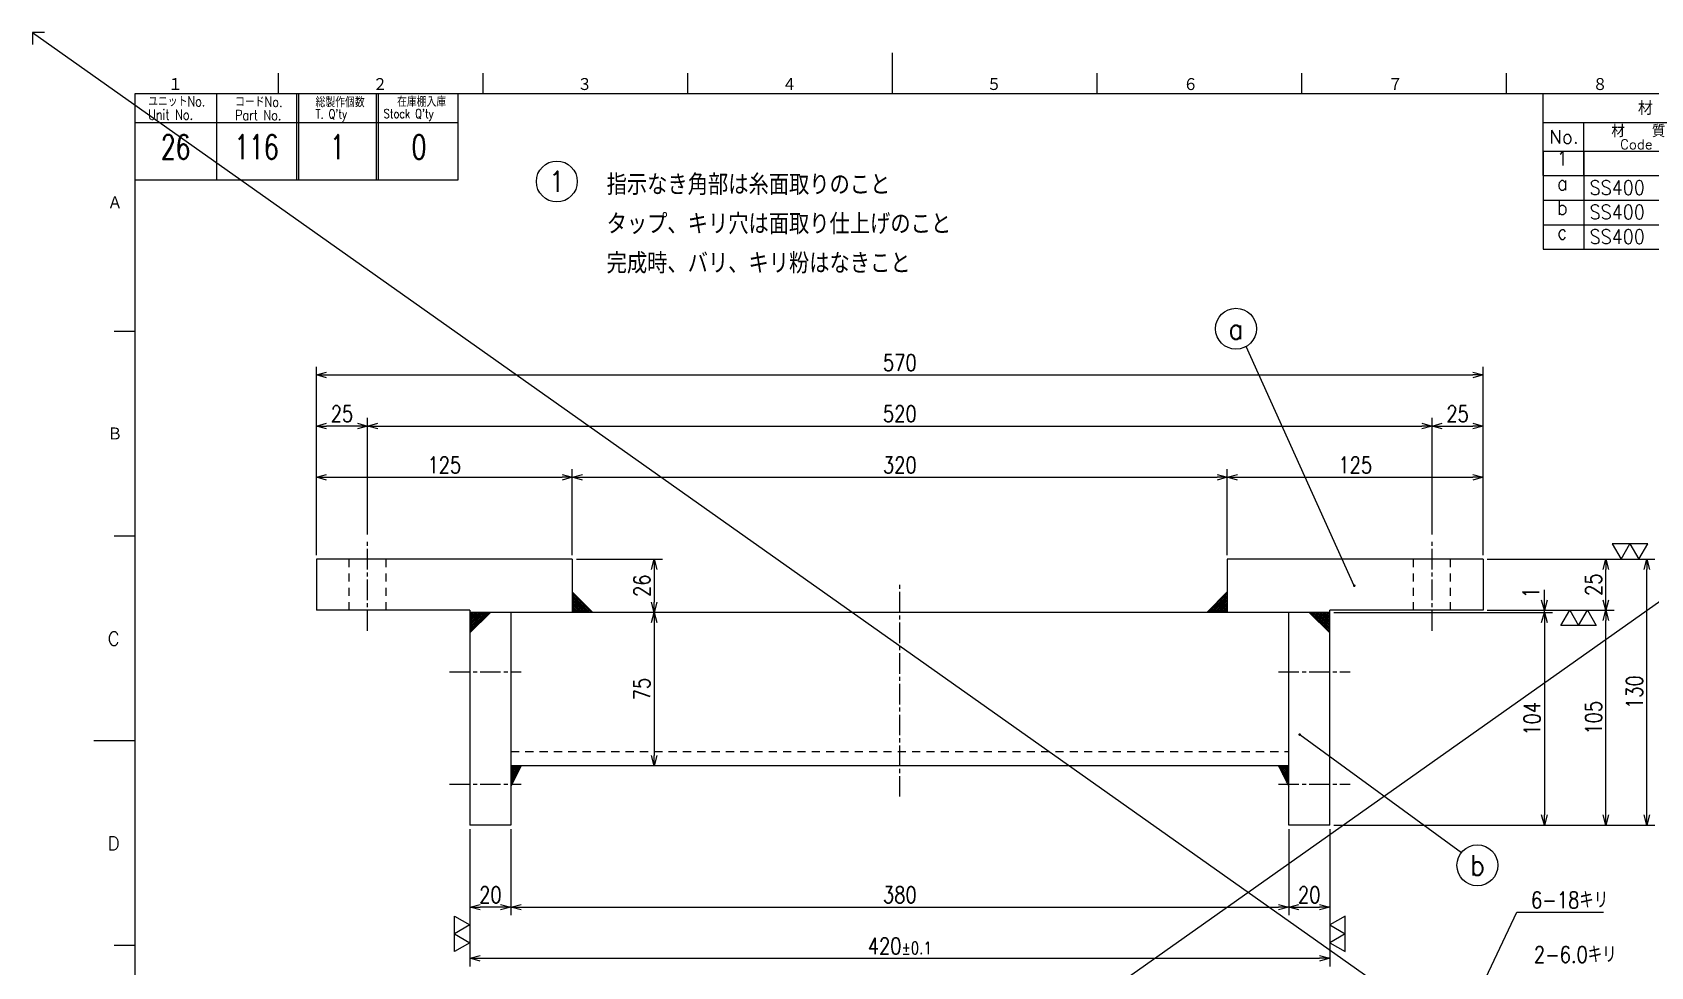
# Model space of a CAD drawing. Extents: x 0 to 1188, y 0 to 1680.
# Drawn here: x 0 to 791, y 1224 to 1680 of the extents above; entities that cross this region are included whole.
import ezdxf
from ezdxf.enums import TextEntityAlignment as Align

# ---------------------------------------------------------------- set-up
doc = ezdxf.new("R2010")
doc.units = 0
doc.header["$LTSCALE"] = 2
doc.linetypes.add('GEN7A', pattern=[7.5, 5, -0.75, 1, -0.75])
doc.linetypes.add('HIDDEN2', pattern=[3.5, 2, -1.5])
doc.layers.get('0').update_dxf_attribs({"linetype": 'CONTINUOUS'})
doc.layers.get('DEFPOINTS').update_dxf_attribs({"linetype": 'CONTINUOUS'})
for name, color, linetype in [('2', 5, 'CONTINUOUS'), ('5', 3, 'CONTINUOUS'), ('6', 52, 'CONTINUOUS'), ('7A', 4, 'GEN7A'), ('8', 1, 'CONTINUOUS'), ('9', 3, 'HIDDEN2'), ('RAHM2', 1, 'CONTINUOUS'), ('RAHM3', 52, 'CONTINUOUS')]:
    doc.layers.add(name, color=color, linetype=linetype)
doc.styles.add('DIMENSION', font='monotxt.shx', dxfattribs={"bigfont": 'bigfont.shx'})
doc.styles.get("Standard").update_dxf_attribs({"font": 'romans.shx', "width": 0.8, "bigfont": 'extfont.shx'})
doc.dimstyles.new('GEN-ISO', dxfattribs={"dimscale": 2, "dimtxt": 4, "dimasz": 2.5, "dimexe": 2, "dimexo": 1, "dimgap": 1, "dimtad": 3, "dimdec": 3, "dimrnd": 0.001, "dimdsep": 46, "dimtxsty": 'Standard', "dimblk": 'OPEN30', "dimcen": 0, "dimclrt": 52, "dimadec": 0, "dimazin": 0, "dimtp": 0.1, "dimtm": 0.1, "dimtfac": 0.6, "dimtdec": 3, "dimtmove": 2, "dimatfit": 3, "dimldrblk": 'OPEN30', "dimfxl": 1, "dimarcsym": 0})
pattern_1 = [(45, (5e-14, 840), (-0.4490128, 0.4490128), []), (135, (5e-14, 840), (-0.4490128, -0.4490128), [])]

# ---------------------------------------------------------------- blocks, each defined once
blk = doc.blocks.new('1A2ﾌﾞﾋﾝ')
at = {"layer": 'RAHM2', "color": 5, "linetype": 'Continuous'}
for p, q in [((3, 420), (0, 420)), ((0, 420), (0, 417)), ((210, 415), (210, 405)), ((60, 410), (60, 405)), ((110, 410), (110, 405)), ((160, 410), (160, 405)), ((260, 410), (260, 405)), ((310, 410), (310, 405)), ((360, 410), (360, 405)), ((579, 405), (25, 405)), ((25, 405), (25, 15)), ((104, 384), (104, 405)), ((25, 384), (64.5, 384)), ((64.5, 384), (104, 384)), ((20, 347), (25, 347)), ((20, 297), (25, 297)), ((15, 247), (25, 247)), ((20, 197), (25, 197))]:
    blk.add_line(p, q, dxfattribs=at)
at = {"layer": 'RAHM2', "color": 7, "linetype": 'Continuous'}
for p, q in [((45, 405), (45, 384)), ((64.5, 405), (64.5, 384)), ((65, 405), (65, 384)), ((84, 405), (84, 384)), ((84.5, 405), (84.5, 384)), ((369, 385), (369, 405)), ((25, 398), (64.5, 398)), ((64.5, 398), (104, 398)), ((369, 398), (473, 398)), ((379, 385), (379, 398)), ((369, 391), (579, 391)), ((369, 385), (579, 385))]:
    blk.add_line(p, q, dxfattribs=at)
at = {"layer": 'RAHM2', "color": 5, "linetype": 'Continuous'}
for s, p in [('１', (33.1, 405.6)), ('２', (83.1, 405.6)), ('３', (133.1, 405.6)), ('４', (183.1, 405.6)), ('５', (233.1, 405.6)), ('６', (281.11, 405.6)), ('７', (331.11, 405.6)), ('８', (381.11, 405.6)), ('Ａ', (18.36, 376.71)), ('Ｂ', (18.36, 320.24)), ('C', (18.36, 270.24)), ('D', (18.36, 220.24))]:
    blk.add_text(s, height=3.31, dxfattribs=at).set_placement(p)
at = {"layer": 'RAHM2', "color": 7, "linetype": 'Continuous', "width": 0.8}
for s, height, p in [('ユニットNo.', 2.5, (28.29, 401.92)), ('コードNo.', 2.5, (49.52, 401.81)), ('総製作個数', 2.5, (69.17, 401.72)), ('在庫棚入庫', 2.5, (89.08, 401.82)), ('Unit No.', 2.5, (28.29, 398.64)), ('Part No.', 2.5, (49.52, 398.53)), ("T. Q'ty", 2.2, (69.17, 398.96)), ("Stock Q'ty", 2.2, (85.8, 399.06))]:
    blk.add_text(s, height=height, dxfattribs=at).set_placement(p)
at = {"layer": 'RAHM2', "color": 7, "linetype": 'Continuous'}
for s, height, p in [('材\u3000\u3000\u3000\u3000\u3000料', 3.311, (392.18, 399.82)), ('No.', 3.311, (370.5, 392.82)), ('材\u3000\u3000質', 3, (385.68, 394.39)), ('Code', 2.4, (387.82, 391.45))]:
    blk.add_text(s, height=height, dxfattribs=at).set_placement(p)
at = {"layer": 'RAHM2', "color": 5, "linetype": 'Continuous', "width": 0.7}
for tag, p in [('HEADER3', (35, 392.01)), ('HEADER4', (54.75, 392)), ('HEADER15', (74.49, 392)), ('HEADER16', (94.43, 392))]:
    blk.add_attdef(tag, text='', height=6, dxfattribs=at).set_placement(p, align=Align.MIDDLE)
at = {"layer": 'RAHM2', "color": 7, "linetype": 'Continuous'}
blk.add_attdef('HEADER5', text='', height=2.5, dxfattribs=at).set_placement((63.69, 385.1), align=Align.BOTTOM_RIGHT)
for tag, height, width, p in [('HEADER1', 5, 0.9, (528.12, 45.15)), ('HEADER25', 3.2, 0.63, (46.91, 45.38)), ('HEADER23', 3.33, 0.8, (71.4, 45.2)), ('HEADER24', 3.5, 0.8, (92.57, 45.22)), ('HEADER22', 3.2, 0.63, (46.91, 38.38)), ('HEADER20', 3.33, 0.8, (71.4, 38.2)), ('HEADER21', 3.5, 0.8, (92.57, 38.22)), ('HEADER7', 5, 0.8, (343.38, 40.8)), ('GEN-TITLE-SCA', 4, 0.85, (430.79, 40.85)), ('HEADER2', 6, 0.9, (527.89, 36.68)), ('HEADER19', 3.2, 0.63, (46.91, 31.38)), ('HEADER17', 3.33, 0.8, (71.4, 31.2)), ('HEADER18', 3.5, 0.8, (92.57, 31.22)), ('HEADER11', 3.2, 0.63, (46.91, 24.38)), ('HEADER9', 3.33, 0.8, (71.4, 24.2)), ('HEADER10', 3.5, 0.8, (92.57, 24.22)), ('HEADER14', 3.31, 0.8, (295.54, 17.82))]:
    blk.add_attdef(tag, text='', height=height, dxfattribs=dict(at, width=width)).set_placement(p, align=Align.MIDDLE)
at = {"layer": 'RAHM2', "color": 7, "linetype": 'Continuous', "width": 0.8}
blk.add_attdef('GEN-TITLE-DAT', text='', height=3.5, dxfattribs=at).set_placement((444.35, 39.1), align=Align.BOTTOM_LEFT)
at = {"layer": 'RAHM2', "color": 5, "linetype": 'Continuous'}
blk.add_attdef('HEADER6', text='', height=5.8, dxfattribs=at).set_placement((376.09, 17.1), align=Align.BOTTOM_RIGHT)
at = {"layer": 'RAHM2', "color": 5, "linetype": 'Continuous', "style": 'DIMENSION', "width": 1.2}
for tag, p in [('HEADER13', (382.56, 16.75)), ('HEADER12', (416.26, 16.72)), ('GEN-TITLE-DWG', (485.79, 16.74))]:
    blk.add_attdef(tag, text='', height=7.02, dxfattribs=at).set_placement(p, align=Align.BOTTOM_LEFT)
at = {"layer": 'RAHM2', "color": 5, "linetype": 'Continuous', "style": 'DIMENSION'}
blk.add_attdef('HEADER8', text='', height=7.02, dxfattribs=at).set_placement((577.6, 16.71), align=Align.BOTTOM_RIGHT)
blk = doc.blocks.new('_Open30')
at = {"color": 0, "linetype": 'ByBlock', "lineweight": -2}
for p, q in [((-1, 0.27), (0, 0)), ((0, 0), (-1, -0.27)), ((0, 0), (-1, 0))]:
    blk.add_line(p, q, dxfattribs=at)
blk = doc.blocks.new('GENBALLOON1')
blk.add_circle((0, 0), 5)
at = {"flags": 1}
blk.add_attdef('GEN_PARENT', text='', height=2.5, dxfattribs=at).set_placement((0, 0), align=Align.MIDDLE)
blk.add_attdef('REF_NO', text='', height=3.5).set_placement((0, 0), align=Align.MIDDLE)
at = {"color": 7, "flags": 1}
for tag, p in [('5GENINF', (6.43, 0.96)), ('6GENINF', (6.43, 0.63)), ('7GENINF', (6.43, 0.3)), ('8GENINF', (6.43, -0.04)), ('9GENINF', (6.43, -0.37)), ('3GENINF', (6.43, -2.34)), ('4GENINF', (6.43, -2.67)), ('10GENINF', (6.43, -0.7)), ('11GENINF', (6.43, -1)), ('12GENINF', (6.43, -1.34)), ('13GENINF', (6.43, -1.67)), ('14GENINF', (6.43, -2)), ('15GENINF', (6.43, -3)), ('16GENINF', (6.43, -3.34)), ('17GENINF', (6.43, -3.7)), ('18GENINF', (6.43, -4.04)), ('20GENINF', (6.43, -4.7)), ('21GENINF', (6.43, -5.04)), ('22GENINF', (6.43, -5.37)), ('19GENINF', (6.43, -4.37))]:
    blk.add_attdef(tag, p, '', height=0.2, dxfattribs=at)
blk = doc.blocks.new('*D45')
at = {"layer": '5', "color": 0, "lineweight": -2, "transparency": 16777216}
for p, q in [((213.77, 1290.64), (213.77, 1223.64)), ((633.77, 1290.64), (633.77, 1223.64)), ((218.77, 1227.64), (628.77, 1227.64))]:
    blk.add_line(p, q, dxfattribs=at)
at = {"layer": 'DEFPOINTS', "color": 0, "transparency": 16777216}
for p in [(213.77, 1292.64), (633.77, 1292.64), (633.77, 1227.64)]:
    blk.add_point(p, dxfattribs=at)
at = {"layer": '5', "color": 0, "lineweight": -2, "transparency": 16777216, "xscale": 5, "yscale": 5, "zscale": 5, "rotation": 180}
blk.add_blockref('_Open30', (213.77, 1227.64), dxfattribs=at)
at = {"layer": '5', "color": 0, "lineweight": -2, "transparency": 16777216, "xscale": 5, "yscale": 5, "zscale": 5}
blk.add_blockref('_Open30', (633.77, 1227.64), dxfattribs=at)
at = {"layer": '5', "color": 52, "transparency": 16777216, "insert": (423.77, 1233.64), "char_height": 8, "attachment_point": 5}
blk.add_mtext('420\\H6;\\S%%P0.1;', dxfattribs=at)
blk = doc.blocks.new('*D46')
at = {"layer": '5', "color": 0, "lineweight": -2, "transparency": 16777216}
for p, q in [((163.77, 1434.64), (163.77, 1491.64)), ((168.77, 1487.64), (678.77, 1487.64)), ((683.77, 1434.64), (683.77, 1491.64))]:
    blk.add_line(p, q, dxfattribs=at)
at = {"layer": 'DEFPOINTS', "color": 0, "transparency": 16777216}
for p in [(683.77, 1487.64), (163.77, 1432.64), (683.77, 1432.64)]:
    blk.add_point(p, dxfattribs=at)
at = {"layer": '5', "color": 0, "lineweight": -2, "transparency": 16777216, "xscale": 5, "yscale": 5, "zscale": 5, "rotation": 180}
blk.add_blockref('_Open30', (163.77, 1487.64), dxfattribs=at)
at = {"layer": '5', "color": 0, "lineweight": -2, "transparency": 16777216, "xscale": 5, "yscale": 5, "zscale": 5}
blk.add_blockref('_Open30', (683.77, 1487.64), dxfattribs=at)
at = {"layer": '5', "color": 52, "transparency": 16777216, "insert": (423.77, 1493.64), "char_height": 8, "attachment_point": 5}
blk.add_mtext('520', dxfattribs=at)
blk = doc.blocks.new('*D47')
at = {"layer": '5', "color": 0, "lineweight": -2, "transparency": 16777216}
for p, q in [((233.77, 1290.64), (233.77, 1248.64)), ((613.77, 1290.64), (613.77, 1248.64)), ((238.77, 1252.64), (608.77, 1252.64))]:
    blk.add_line(p, q, dxfattribs=at)
at = {"layer": 'DEFPOINTS', "color": 0, "transparency": 16777216}
for p in [(233.77, 1292.64), (613.77, 1292.64), (613.77, 1252.64)]:
    blk.add_point(p, dxfattribs=at)
at = {"layer": '5', "color": 0, "lineweight": -2, "transparency": 16777216, "xscale": 5, "yscale": 5, "zscale": 5, "rotation": 180}
blk.add_blockref('_Open30', (233.77, 1252.64), dxfattribs=at)
at = {"layer": '5', "color": 0, "lineweight": -2, "transparency": 16777216, "xscale": 5, "yscale": 5, "zscale": 5}
blk.add_blockref('_Open30', (613.77, 1252.64), dxfattribs=at)
at = {"layer": '5', "color": 52, "transparency": 16777216, "insert": (423.77, 1258.64), "char_height": 8, "attachment_point": 5}
blk.add_mtext('380', dxfattribs=at)
blk = doc.blocks.new('*D48')
at = {"layer": '5', "color": 0, "lineweight": -2, "transparency": 16777216}
for p, q in [((138.77, 1424.64), (138.77, 1516.64)), ((143.77, 1512.64), (703.77, 1512.64)), ((708.77, 1424.64), (708.77, 1516.64))]:
    blk.add_line(p, q, dxfattribs=at)
at = {"layer": 'DEFPOINTS', "color": 0, "transparency": 16777216}
for p in [(708.77, 1512.64), (138.77, 1422.64), (708.77, 1422.64)]:
    blk.add_point(p, dxfattribs=at)
at = {"layer": '5', "color": 0, "lineweight": -2, "transparency": 16777216, "xscale": 5, "yscale": 5, "zscale": 5, "rotation": 180}
blk.add_blockref('_Open30', (138.77, 1512.64), dxfattribs=at)
at = {"layer": '5', "color": 0, "lineweight": -2, "transparency": 16777216, "xscale": 5, "yscale": 5, "zscale": 5}
blk.add_blockref('_Open30', (708.77, 1512.64), dxfattribs=at)
at = {"layer": '5', "color": 52, "transparency": 16777216, "insert": (423.77, 1518.64), "char_height": 8, "attachment_point": 5}
blk.add_mtext('570', dxfattribs=at)
blk = doc.blocks.new('*D49')
at = {"layer": '5', "color": 0, "lineweight": -2, "transparency": 16777216}
for p, q in [((583.77, 1424.64), (583.77, 1466.64)), ((588.77, 1462.64), (703.77, 1462.64)), ((708.77, 1424.64), (708.77, 1466.64))]:
    blk.add_line(p, q, dxfattribs=at)
at = {"layer": 'DEFPOINTS', "color": 0, "transparency": 16777216}
for p in [(708.77, 1462.64), (583.77, 1422.64), (708.77, 1422.64)]:
    blk.add_point(p, dxfattribs=at)
at = {"layer": '5', "color": 0, "lineweight": -2, "transparency": 16777216, "xscale": 5, "yscale": 5, "zscale": 5, "rotation": 180}
blk.add_blockref('_Open30', (583.77, 1462.64), dxfattribs=at)
at = {"layer": '5', "color": 0, "lineweight": -2, "transparency": 16777216, "xscale": 5, "yscale": 5, "zscale": 5}
blk.add_blockref('_Open30', (708.77, 1462.64), dxfattribs=at)
at = {"layer": '5', "color": 52, "transparency": 16777216, "insert": (646.27, 1468.64), "char_height": 8, "attachment_point": 5}
blk.add_mtext('125', dxfattribs=at)
blk = doc.blocks.new('*D50')
at = {"layer": '5', "color": 0, "lineweight": -2, "transparency": 16777216}
for p, q in [((213.77, 1290.64), (213.77, 1248.64)), ((233.77, 1290.64), (233.77, 1248.64)), ((228.77, 1252.64), (218.77, 1252.64))]:
    blk.add_line(p, q, dxfattribs=at)
at = {"layer": 'DEFPOINTS', "color": 0, "transparency": 16777216}
for p in [(213.77, 1292.64), (233.77, 1292.64), (213.77, 1252.64)]:
    blk.add_point(p, dxfattribs=at)
at = {"layer": '5', "color": 0, "lineweight": -2, "transparency": 16777216, "xscale": 5, "yscale": 5, "zscale": 5, "rotation": 180}
blk.add_blockref('_Open30', (213.77, 1252.64), dxfattribs=at)
at = {"layer": '5', "color": 0, "lineweight": -2, "transparency": 16777216, "xscale": 5, "yscale": 5, "zscale": 5}
blk.add_blockref('_Open30', (233.77, 1252.64), dxfattribs=at)
at = {"layer": '5', "color": 52, "transparency": 16777216, "insert": (223.77, 1258.64), "char_height": 8, "attachment_point": 5}
blk.add_mtext('20', dxfattribs=at)
blk = doc.blocks.new('*D53')
at = {"layer": '5', "color": 0, "lineweight": -2, "transparency": 16777216}
for p, q in [((138.77, 1424.64), (138.77, 1466.64)), ((143.77, 1462.64), (258.77, 1462.64)), ((263.77, 1424.64), (263.77, 1466.64))]:
    blk.add_line(p, q, dxfattribs=at)
at = {"layer": 'DEFPOINTS', "color": 0, "transparency": 16777216}
for p in [(263.77, 1462.64), (138.77, 1422.64), (263.77, 1422.64)]:
    blk.add_point(p, dxfattribs=at)
at = {"layer": '5', "color": 0, "lineweight": -2, "transparency": 16777216, "xscale": 5, "yscale": 5, "zscale": 5, "rotation": 180}
blk.add_blockref('_Open30', (138.77, 1462.64), dxfattribs=at)
at = {"layer": '5', "color": 0, "lineweight": -2, "transparency": 16777216, "xscale": 5, "yscale": 5, "zscale": 5}
blk.add_blockref('_Open30', (263.77, 1462.64), dxfattribs=at)
at = {"layer": '5', "color": 52, "transparency": 16777216, "insert": (201.27, 1468.64), "char_height": 8, "attachment_point": 5}
blk.add_mtext('125', dxfattribs=at)
blk = doc.blocks.new('*D54')
at = {"layer": '5', "color": 0, "lineweight": -2, "transparency": 16777216}
for p, q in [((138.77, 1424.64), (138.77, 1491.64)), ((158.77, 1487.64), (143.77, 1487.64)), ((163.77, 1434.64), (163.77, 1491.64))]:
    blk.add_line(p, q, dxfattribs=at)
at = {"layer": 'DEFPOINTS', "color": 0, "transparency": 16777216}
for p in [(138.77, 1487.64), (163.77, 1432.64), (138.77, 1422.64)]:
    blk.add_point(p, dxfattribs=at)
at = {"layer": '5', "color": 0, "lineweight": -2, "transparency": 16777216, "xscale": 5, "yscale": 5, "zscale": 5, "rotation": 180}
blk.add_blockref('_Open30', (138.77, 1487.64), dxfattribs=at)
at = {"layer": '5', "color": 0, "lineweight": -2, "transparency": 16777216, "xscale": 5, "yscale": 5, "zscale": 5}
blk.add_blockref('_Open30', (163.77, 1487.64), dxfattribs=at)
at = {"layer": '5', "color": 52, "transparency": 16777216, "insert": (151.27, 1493.64), "char_height": 8, "attachment_point": 5}
blk.add_mtext('25', dxfattribs=at)
blk = doc.blocks.new('*D55')
at = {"layer": '5', "color": 0, "lineweight": -2, "transparency": 16777216}
for p, q in [((263.77, 1424.64), (263.77, 1466.64)), ((268.77, 1462.64), (578.77, 1462.64)), ((583.77, 1424.64), (583.77, 1466.64))]:
    blk.add_line(p, q, dxfattribs=at)
at = {"layer": 'DEFPOINTS', "color": 0, "transparency": 16777216}
for p in [(583.77, 1462.64), (263.77, 1422.64), (583.77, 1422.64)]:
    blk.add_point(p, dxfattribs=at)
at = {"layer": '5', "color": 0, "lineweight": -2, "transparency": 16777216, "xscale": 5, "yscale": 5, "zscale": 5, "rotation": 180}
blk.add_blockref('_Open30', (263.77, 1462.64), dxfattribs=at)
at = {"layer": '5', "color": 0, "lineweight": -2, "transparency": 16777216, "xscale": 5, "yscale": 5, "zscale": 5}
blk.add_blockref('_Open30', (583.77, 1462.64), dxfattribs=at)
at = {"layer": '5', "color": 52, "transparency": 16777216, "insert": (423.77, 1468.64), "char_height": 8, "attachment_point": 5}
blk.add_mtext('320', dxfattribs=at)
blk = doc.blocks.new('*D56')
at = {"layer": '5', "color": 0, "lineweight": -2, "transparency": 16777216}
for p, q in [((301.77, 1396.64), (299.77, 1396.64)), ((303.77, 1391.64), (303.77, 1326.64)), ((301.77, 1321.64), (299.77, 1321.64))]:
    blk.add_line(p, q, dxfattribs=at)
at = {"layer": 'DEFPOINTS', "color": 0, "transparency": 16777216}
for p in [(303.77, 1396.64), (303.77, 1321.64), (303.77, 1321.64)]:
    blk.add_point(p, dxfattribs=at)
at = {"layer": '5', "color": 0, "lineweight": -2, "transparency": 16777216, "xscale": 5, "yscale": 5, "zscale": 5}
for p, rotation in [((303.77, 1396.64), 90), ((303.77, 1321.64), 270)]:
    blk.add_blockref('_Open30', p, dxfattribs=dict(at, rotation=rotation))
at = {"layer": '5', "color": 52, "transparency": 16777216, "insert": (297.77, 1359.14), "char_height": 8, "attachment_point": 5, "rotation": 90}
blk.add_mtext('75', dxfattribs=at)
blk = doc.blocks.new('*D57')
at = {"layer": '5', "color": 0, "lineweight": -2, "transparency": 16777216}
for p, q in [((265.77, 1422.64), (307.77, 1422.64)), ((303.77, 1417.64), (303.77, 1401.64)), ((301.77, 1396.64), (299.77, 1396.64))]:
    blk.add_line(p, q, dxfattribs=at)
at = {"layer": 'DEFPOINTS', "color": 0, "transparency": 16777216}
for p in [(263.77, 1422.64), (303.77, 1396.64), (303.77, 1396.64)]:
    blk.add_point(p, dxfattribs=at)
at = {"layer": '5', "color": 0, "lineweight": -2, "transparency": 16777216, "xscale": 5, "yscale": 5, "zscale": 5}
for p, rotation in [((303.77, 1422.64), 90), ((303.77, 1396.64), 270)]:
    blk.add_blockref('_Open30', p, dxfattribs=dict(at, rotation=rotation))
at = {"layer": '5', "color": 52, "transparency": 16777216, "insert": (297.77, 1409.64), "char_height": 8, "attachment_point": 5, "rotation": 90}
blk.add_mtext('26', dxfattribs=at)
blk = doc.blocks.new('*D62')
at = {"layer": '5', "color": 0, "lineweight": -2, "transparency": 16777216}
for p, q in [((613.77, 1290.64), (613.77, 1248.64)), ((633.77, 1290.64), (633.77, 1248.64)), ((618.77, 1252.64), (628.77, 1252.64))]:
    blk.add_line(p, q, dxfattribs=at)
at = {"layer": 'DEFPOINTS', "color": 0, "transparency": 16777216}
for p in [(613.77, 1292.64), (633.77, 1292.64), (633.77, 1252.64)]:
    blk.add_point(p, dxfattribs=at)
at = {"layer": '5', "color": 0, "lineweight": -2, "transparency": 16777216, "xscale": 5, "yscale": 5, "zscale": 5, "rotation": 180}
blk.add_blockref('_Open30', (613.77, 1252.64), dxfattribs=at)
at = {"layer": '5', "color": 0, "lineweight": -2, "transparency": 16777216, "xscale": 5, "yscale": 5, "zscale": 5}
blk.add_blockref('_Open30', (633.77, 1252.64), dxfattribs=at)
at = {"layer": '5', "color": 52, "transparency": 16777216, "insert": (623.77, 1258.64), "char_height": 8, "attachment_point": 5}
blk.add_mtext('20', dxfattribs=at)
blk = doc.blocks.new('STDBUHIN')
at = {"color": 7}
for p, q in [((0, 0), (0, -6)), ((10, 0), (10, -6)), ((38, 0), (38, -6)), ((91, 0), (91, -6)), ((104, 0), (104, -6)), ((132, 0), (132, -6)), ((160, 0), (160, -6)), ((0, -6), (210, -6))]:
    blk.add_line(p, q, dxfattribs=at)
at = {"layer": 'RAHM3', "color": 7, "width": 0.9}
for tag, p in [('1GENST', (4.710911, -4.609434)), ('4GENST', (96.434633, -4.658422)), ('5GENST', (118, -4.729)), ('6GENST', (146, -4.729))]:
    blk.add_attdef(tag, text='', height=3.5, dxfattribs=at).set_placement(p, align=Align.BOTTOM_CENTER)
at = {"layer": 'RAHM3', "color": 7}
for tag, p, width in [('2GENST', (11.373533, -4.658422), 0.8), ('3GENST', (41.070972, -4.658422), 0.8), ('7GENST', (162.759538, -4.671383), 0.9)]:
    blk.add_attdef(tag, p, '', height=3.5, dxfattribs=dict(at, width=width))
blk = doc.blocks.new('*D70')
at = {"layer": '5', "color": 0, "lineweight": -2, "transparency": 16777216}
for p, q in [((710.77, 1422.64), (792.68, 1422.64)), ((788.68, 1297.64), (788.68, 1417.64)), ((635.77, 1292.64), (792.68, 1292.64))]:
    blk.add_line(p, q, dxfattribs=at)
at = {"layer": 'DEFPOINTS', "color": 0, "transparency": 16777216}
for p in [(708.77, 1422.64), (788.68, 1422.64), (633.77, 1292.64)]:
    blk.add_point(p, dxfattribs=at)
at = {"layer": '5', "color": 0, "lineweight": -2, "transparency": 16777216, "xscale": 5, "yscale": 5, "zscale": 5}
for p, rotation in [((788.68, 1422.64), 90), ((788.68, 1292.64), 270)]:
    blk.add_blockref('_Open30', p, dxfattribs=dict(at, rotation=rotation))
at = {"layer": '5', "color": 52, "transparency": 16777216, "insert": (782.68, 1357.64), "char_height": 8, "attachment_point": 5, "rotation": 90}
blk.add_mtext('130', dxfattribs=at)
blk = doc.blocks.new('*D71')
at = {"layer": '5', "color": 0, "lineweight": -2, "transparency": 16777216}
for p, q in [((635.77, 1396.64), (742.68, 1396.64)), ((738.68, 1391.64), (738.68, 1297.64)), ((635.77, 1292.64), (742.68, 1292.64))]:
    blk.add_line(p, q, dxfattribs=at)
at = {"layer": 'DEFPOINTS', "color": 0, "transparency": 16777216}
for p in [(633.77, 1396.64), (633.77, 1292.64), (738.68, 1292.64)]:
    blk.add_point(p, dxfattribs=at)
at = {"layer": '5', "color": 0, "lineweight": -2, "transparency": 16777216, "xscale": 5, "yscale": 5, "zscale": 5}
for p, rotation in [((738.68, 1396.64), 90), ((738.68, 1292.64), 270)]:
    blk.add_blockref('_Open30', p, dxfattribs=dict(at, rotation=rotation))
at = {"layer": '5', "color": 52, "transparency": 16777216, "insert": (732.68, 1344.64), "char_height": 8, "attachment_point": 5, "rotation": 90}
blk.add_mtext('104', dxfattribs=at)
blk = doc.blocks.new('*D72')
at = {"layer": '5', "color": 0, "lineweight": -2, "transparency": 16777216}
for p, q in [((738.68, 1402.64), (738.68, 1407.64)), ((635.77, 1396.64), (742.68, 1396.64)), ((710.77, 1397.64), (742.68, 1397.64)), ((738.68, 1396.64), (738.68, 1397.64)), ((738.68, 1391.64), (738.68, 1386.64))]:
    blk.add_line(p, q, dxfattribs=at)
at = {"layer": 'DEFPOINTS', "color": 0, "transparency": 16777216}
for p in [(633.77, 1396.64), (708.77, 1397.64), (738.68, 1397.64)]:
    blk.add_point(p, dxfattribs=at)
at = {"layer": '5', "color": 0, "lineweight": -2, "transparency": 16777216, "xscale": 5, "yscale": 5, "zscale": 5}
for p, rotation in [((738.68, 1397.64), 270), ((738.68, 1396.64), 90)]:
    blk.add_blockref('_Open30', p, dxfattribs=dict(at, rotation=rotation))
at = {"layer": '5', "color": 52, "transparency": 16777216, "insert": (732.12, 1406.28), "char_height": 8, "attachment_point": 5, "rotation": 90}
blk.add_mtext('1', dxfattribs=at)
blk = doc.blocks.new('*D73')
at = {"layer": '5', "color": 0, "lineweight": -2, "transparency": 16777216}
for p, q in [((710.77, 1397.64), (772.68, 1397.64)), ((768.68, 1297.64), (768.68, 1392.64)), ((635.77, 1292.64), (772.68, 1292.64))]:
    blk.add_line(p, q, dxfattribs=at)
at = {"layer": 'DEFPOINTS', "color": 0, "transparency": 16777216}
for p in [(708.77, 1397.64), (768.68, 1397.64), (633.77, 1292.64)]:
    blk.add_point(p, dxfattribs=at)
at = {"layer": '5', "color": 0, "lineweight": -2, "transparency": 16777216, "xscale": 5, "yscale": 5, "zscale": 5}
for p, rotation in [((768.68, 1397.64), 90), ((768.68, 1292.64), 270)]:
    blk.add_blockref('_Open30', p, dxfattribs=dict(at, rotation=rotation))
at = {"layer": '5', "color": 52, "transparency": 16777216, "insert": (762.68, 1345.14), "char_height": 8, "attachment_point": 5, "rotation": 90}
blk.add_mtext('105', dxfattribs=at)
blk = doc.blocks.new('*D74')
at = {"layer": '5', "color": 0, "lineweight": -2, "transparency": 16777216}
for p, q in [((683.77, 1434.64), (683.77, 1491.64)), ((688.77, 1487.64), (703.77, 1487.64)), ((708.77, 1424.64), (708.77, 1491.64))]:
    blk.add_line(p, q, dxfattribs=at)
at = {"layer": 'DEFPOINTS', "color": 0, "transparency": 16777216}
for p in [(708.77, 1487.64), (683.77, 1432.64), (708.77, 1422.64)]:
    blk.add_point(p, dxfattribs=at)
at = {"layer": '5', "color": 0, "lineweight": -2, "transparency": 16777216, "xscale": 5, "yscale": 5, "zscale": 5, "rotation": 180}
blk.add_blockref('_Open30', (683.77, 1487.64), dxfattribs=at)
at = {"layer": '5', "color": 0, "lineweight": -2, "transparency": 16777216, "xscale": 5, "yscale": 5, "zscale": 5}
blk.add_blockref('_Open30', (708.77, 1487.64), dxfattribs=at)
at = {"layer": '5', "color": 52, "transparency": 16777216, "insert": (696.27, 1493.64), "char_height": 8, "attachment_point": 5}
blk.add_mtext('25', dxfattribs=at)
blk = doc.blocks.new('*D75')
at = {"layer": '5', "color": 0, "lineweight": -2, "transparency": 16777216}
for p, q in [((710.77, 1422.64), (772.68, 1422.64)), ((768.68, 1402.64), (768.68, 1417.64)), ((710.77, 1397.64), (772.68, 1397.64))]:
    blk.add_line(p, q, dxfattribs=at)
at = {"layer": 'DEFPOINTS', "color": 0, "transparency": 16777216}
for p in [(708.77, 1422.64), (768.68, 1422.64), (708.77, 1397.64)]:
    blk.add_point(p, dxfattribs=at)
at = {"layer": '5', "color": 0, "lineweight": -2, "transparency": 16777216, "xscale": 5, "yscale": 5, "zscale": 5}
for p, rotation in [((768.68, 1422.64), 90), ((768.68, 1397.64), 270)]:
    blk.add_blockref('_Open30', p, dxfattribs=dict(at, rotation=rotation))
at = {"layer": '5', "color": 52, "transparency": 16777216, "insert": (762.68, 1410.14), "char_height": 8, "attachment_point": 5, "rotation": 90}
blk.add_mtext('25', dxfattribs=at)

msp = doc.modelspace()

# ---------------------------------------------------------------- hatches: boundary and pattern name
at = {"layer": '2'}
h = msp.add_hatch(dxfattribs=at)
h.set_pattern_fill('ANSI37', color=256, scale=0.2, style=0)
h.set_pattern_definition(pattern_1)
h.paths.add_polyline_path([(263.7723, 1406.6373), (263.7723, 1396.6373), (273.7723, 1396.6373)])
h.paths.add_polyline_path([(213.7723, 1396.6373), (213.7723, 1386.6373), (223.7723, 1396.6373)])
h.paths.add_polyline_path([(233.7723, 1321.6373), (233.7723, 1311.6373), (238.7723, 1321.6373)])
h = msp.add_hatch(dxfattribs=at)
h.set_pattern_fill('ANSI37', color=256, scale=0.2, style=0)
h.set_pattern_definition(pattern_1)
h.paths.add_polyline_path([(573.7723, 1396.6373), (583.7723, 1396.6373), (583.7723, 1406.6373)])
h.paths.add_polyline_path([(633.7723, 1386.6373), (633.7723, 1396.6373), (623.7723, 1396.6373)])
h.paths.add_polyline_path([(613.7723, 1311.6373), (613.7723, 1321.6373), (608.7723, 1321.6373)])

# ---------------------------------------------------------------- linework, layer by layer
for p, q in [((263.7723, 1422.6373), (138.7723, 1422.6373)), ((138.7723, 1422.6373), (138.7723, 1397.6373)), ((263.7723, 1422.6373), (263.7723, 1396.6373)), ((708.7723, 1422.6373), (583.7723, 1422.6373)), ((583.7723, 1422.6373), (583.7723, 1396.6373)), ((708.7723, 1422.6373), (708.7723, 1397.6373)), ((263.7723, 1406.6373), (273.7723, 1396.6373)), ((583.7723, 1406.6373), (573.7723, 1396.6373)), ((213.7723, 1397.6373), (138.7723, 1397.6373)), ((213.7723, 1397.6373), (213.7723, 1292.6373)), ((633.7723, 1396.6373), (213.7723, 1396.6373)), ((223.7723, 1396.6373), (213.7723, 1386.6373)), ((233.7723, 1396.6373), (233.7723, 1292.6373)), ((613.7723, 1292.6373), (613.7723, 1396.6373)), ((623.7723, 1396.6373), (633.7723, 1386.6373)), ((633.7723, 1292.6373), (633.7723, 1397.6373)), ((708.7723, 1397.6373), (633.7723, 1397.6373)), ((613.7723, 1321.6373), (233.7723, 1321.6373)), ((238.7723, 1321.6373), (233.7723, 1311.6373)), ((608.7723, 1321.6373), (613.7723, 1311.6373)), ((233.7723, 1292.6373), (213.7723, 1292.6373)), ((633.7723, 1292.6373), (613.7723, 1292.6373))]:
    msp.add_line(p, q, dxfattribs=at)
at = {"layer": '7A'}
for p, q in [((163.7723, 1387.6373), (163.7723, 1432.6373)), ((683.7723, 1387.6373), (683.7723, 1432.6373)), ((423.7723, 1306.6373), (423.7723, 1411.6373)), ((203.7723, 1367.6373), (238.7723, 1367.6373)), ((608.7723, 1367.6373), (643.7723, 1367.6373)), ((203.7723, 1312.6373), (238.7723, 1312.6373)), ((608.7723, 1312.6373), (643.7723, 1312.6373))]:
    msp.add_line(p, q, dxfattribs=at)
at = {"layer": '8'}
for p, q in [((0, 1680), (1188, 840)), ((0, 840), (1188, 1680))]:
    msp.add_line(p, q, dxfattribs=at)
for points in [[(776.1499, 1422.6373), (780.4799, 1430.1373), (771.8199, 1430.1373), (776.1499, 1422.6373)], [(784.8099, 1422.6373), (789.1399, 1430.1373), (780.4799, 1430.1373), (784.8099, 1422.6373)], [(751.0196, 1397.6373), (755.3496, 1390.1373), (746.6896, 1390.1373), (751.0196, 1397.6373)], [(759.6796, 1397.6373), (764.0096, 1390.1373), (755.3496, 1390.1373), (759.6796, 1397.6373)], [(213.7723, 1243.9219), (206.2723, 1239.5919), (206.2723, 1248.2519), (213.7723, 1243.9219)], [(633.7723, 1243.9219), (641.2723, 1239.5919), (641.2723, 1248.2519), (633.7723, 1243.9219)], [(213.7723, 1235.2619), (206.2723, 1230.9319), (206.2723, 1239.5919), (213.7723, 1235.2619)], [(633.7723, 1235.2619), (641.2723, 1230.9319), (641.2723, 1239.5919), (633.7723, 1235.2619)]]:
    msp.add_lwpolyline(points, close=True, dxfattribs=at)
at = {"layer": '9'}
for p, q in [((154.7723, 1397.6373), (154.7723, 1422.6373)), ((172.7723, 1397.6373), (172.7723, 1422.6373)), ((674.7723, 1397.6373), (674.7723, 1422.6373)), ((692.7723, 1397.6373), (692.7723, 1422.6373)), ((233.7723, 1328.6373), (613.7723, 1328.6373))]:
    msp.add_line(p, q, dxfattribs=at)

# ---------------------------------------------------------------- block references
at = {"layer": '2'}
ref = msp.add_blockref('1A2ﾌﾞﾋﾝ', (0, 840), dxfattribs=dict(at, xscale=2, yscale=2, zscale=2))
ref.add_attrib('HEADER3', '26', dxfattribs={"layer": 'RAHM2', "color": 5, "linetype": 'Continuous', "height": 12, "width": 0.7}).set_placement((70.0078, 1624.0139), align=Align.MIDDLE)
ref.add_attrib('HEADER4', '116', dxfattribs={"layer": 'RAHM2', "color": 5, "linetype": 'Continuous', "height": 12, "width": 0.7}).set_placement((109.5079, 1624), align=Align.MIDDLE)
ref.add_attrib('HEADER15', '1', dxfattribs={"layer": 'RAHM2', "color": 5, "linetype": 'Continuous', "height": 12, "width": 0.7}).set_placement((148.978, 1624), align=Align.MIDDLE)
ref.add_attrib('HEADER16', '0', dxfattribs={"layer": 'RAHM2', "color": 5, "linetype": 'Continuous', "height": 12, "width": 0.7}).set_placement((188.8613, 1624), align=Align.MIDDLE)
at = {"layer": '5'}
ref = msp.add_blockref('GENBALLOON1', (256.2219, 1607.1316), dxfattribs=dict(at, xscale=2, yscale=2, zscale=2))
ref.add_attrib('REF_NO', '1', dxfattribs={"color": 7, "height": 10, "width": 0.9}).set_placement((256.2219, 1607.1316), align=Align.MIDDLE_CENTER)
ref = msp.add_blockref('GENBALLOON1', (587.999, 1535.1875), dxfattribs=dict(at, xscale=2, yscale=2, zscale=2))
ref.add_attrib('REF_NO', 'a', dxfattribs={"color": 7, "height": 10, "width": 0.9}).set_placement((587.999, 1535.1875), align=Align.MIDDLE_CENTER)
ref = msp.add_blockref('GENBALLOON1', (705.9555, 1273.0579), dxfattribs=dict(at, xscale=2, yscale=2, zscale=2))
ref.add_attrib('REF_NO', 'b', dxfattribs={"color": 7, "height": 10, "width": 0.9}).set_placement((705.9555, 1273.0579), align=Align.MIDDLE_CENTER)
at = {"layer": 'RAHM2', "xscale": 2, "yscale": 2, "zscale": 2}
msp.add_blockref('STDBUHIN', (738.0001, 1622), dxfattribs=at).add_auto_attribs({'1GENST': '1', '5GENST': '26.3', '6GENST': '23.9'})
at = {"layer": 'RAHM2'}
ref = msp.add_blockref('STDBUHIN', (738.0001, 1610), dxfattribs=dict(at, xscale=2, yscale=2, zscale=2))
ref.add_attrib('1GENST', 'a', dxfattribs={"layer": 'RAHM3', "color": 7, "height": 7, "width": 0.9}).set_placement((747.4219, 1600.7811), align=Align.BOTTOM_CENTER)
ref.add_attrib('2GENST', 'SS400', (760.7472, 1600.6832), dxfattribs={"layer": 'RAHM3', "color": 7, "height": 7, "width": 0.9})
ref.add_attrib('3GENST', '28X125X200', (820.142, 1600.6832), dxfattribs={"layer": 'RAHM3', "color": 7, "height": 7, "width": 0.9})
ref.add_attrib('4GENST', '2', dxfattribs={"layer": 'RAHM3', "color": 7, "height": 7, "width": 0.9}).set_placement((930.8694, 1600.6832), align=Align.BOTTOM_CENTER)
ref.add_attrib('5GENST', '5.5', dxfattribs={"layer": 'RAHM3', "color": 7, "height": 7, "width": 0.9}).set_placement((974.0001, 1600.542), align=Align.BOTTOM_CENTER)
ref.add_attrib('6GENST', '4.8', dxfattribs={"layer": 'RAHM3', "color": 7, "height": 7, "width": 0.9}).set_placement((1030.0001, 1600.542), align=Align.BOTTOM_CENTER)
ref = msp.add_blockref('STDBUHIN', (738.0001, 1598), dxfattribs=dict(at, xscale=2, yscale=2, zscale=2))
ref.add_attrib('1GENST', 'b', dxfattribs={"layer": 'RAHM3', "color": 7, "height": 7, "width": 0.9}).set_placement((747.4219, 1588.7811), align=Align.BOTTOM_CENTER)
ref.add_attrib('2GENST', 'SS400', (760.7472, 1588.6832), dxfattribs={"layer": 'RAHM3', "color": 7, "height": 7, "width": 0.9})
ref.add_attrib('3GENST', '22X104X200', (820.142, 1588.6832), dxfattribs={"layer": 'RAHM3', "color": 7, "height": 7, "width": 0.9})
ref.add_attrib('4GENST', '2', dxfattribs={"layer": 'RAHM3', "color": 7, "height": 7, "width": 0.9}).set_placement((930.8694, 1588.6832), align=Align.BOTTOM_CENTER)
ref.add_attrib('5GENST', '3.6', dxfattribs={"layer": 'RAHM3', "color": 7, "height": 7, "width": 0.9}).set_placement((974.0001, 1588.542), align=Align.BOTTOM_CENTER)
ref.add_attrib('6GENST', '3.1', dxfattribs={"layer": 'RAHM3', "color": 7, "height": 7, "width": 0.9}).set_placement((1030.0001, 1588.542), align=Align.BOTTOM_CENTER)
ref = msp.add_blockref('STDBUHIN', (738.0001, 1586), dxfattribs=dict(at, xscale=2, yscale=2, zscale=2))
ref.add_attrib('1GENST', 'c', dxfattribs={"layer": 'RAHM3', "color": 7, "height": 7, "width": 0.9}).set_placement((747.4219, 1576.7811), align=Align.BOTTOM_CENTER)
ref.add_attrib('2GENST', 'SS400', (760.7472, 1576.6832), dxfattribs={"layer": 'RAHM3', "color": 7, "height": 7, "width": 0.9})
ref.add_attrib('3GENST', '  -180X75X7X380', (820.142, 1576.6832), dxfattribs={"layer": 'RAHM3', "color": 7, "height": 7, "width": 0.9})
ref.add_attrib('4GENST', '1', dxfattribs={"layer": 'RAHM3', "color": 7, "height": 7, "width": 0.9}).set_placement((930.8694, 1576.6832), align=Align.BOTTOM_CENTER)
ref.add_attrib('5GENST', '8.1', dxfattribs={"layer": 'RAHM3', "color": 7, "height": 7, "width": 0.9}).set_placement((974.0001, 1576.542), align=Align.BOTTOM_CENTER)
ref.add_attrib('6GENST', '8.1', dxfattribs={"layer": 'RAHM3', "color": 7, "height": 7, "width": 0.9}).set_placement((1030.0001, 1576.542), align=Align.BOTTOM_CENTER)

# ---------------------------------------------------------------- texts
at = {"layer": '5', "color": 52, "char_height": 8, "attachment_point": 4}
for s, insert in [('6-18キリ', (732.1419, 1256.1069)), ('2-6.0キリ', (733.5291, 1229.4665))]:
    msp.add_mtext(s, dxfattribs=dict(at, insert=insert))
at = {"layer": '6', "width": 0.9}
for s, p in [('指示なき角部は糸面取りのこと', (280.5462, 1600.5807)), ('タップ、キリ穴は面取り仕上げのこと', (280.5462, 1581.3807)), ('完成時、バリ、キリ粉はなきこと', (280.5462, 1562.1807))]:
    msp.add_text(s, height=10, dxfattribs=at).set_placement(p)

# ---------------------------------------------------------------- dimensions: what is measured, and where the dimension line sits
at = {"layer": '5'}
for base, p1, p2, picture, middle in [((708.7723, 1512.6373), (138.7723, 1422.6373), (708.7723, 1422.6373), '*D48', (423.7723, 1518.6373)), ((138.7723, 1487.6373), (163.7723, 1432.6373), (138.7723, 1422.6373), '*D54', (151.2723, 1493.6373)), ((683.7723, 1487.6373), (163.7723, 1432.6373), (683.7723, 1432.6373), '*D46', (423.7723, 1493.6373)), ((708.7723, 1487.6373), (683.7723, 1432.6373), (708.7723, 1422.6373), '*D74', (696.2723, 1493.6373)), ((263.7723, 1462.6373), (138.7723, 1422.6373), (263.7723, 1422.6373), '*D53', (201.2723, 1468.6373)), ((583.7723, 1462.6373), (263.7723, 1422.6373), (583.7723, 1422.6373), '*D55', (423.7723, 1468.6373)), ((708.7723, 1462.6373), (583.7723, 1422.6373), (708.7723, 1422.6373), '*D49', (646.2723, 1468.6373)), ((213.7723, 1252.6373), (233.7723, 1292.6373), (213.7723, 1292.6373), '*D50', (223.7723, 1258.6373)), ((613.7723, 1252.6373), (233.7723, 1292.6373), (613.7723, 1292.6373), '*D47', (423.7723, 1258.6373)), ((633.7723, 1252.6373), (613.7723, 1292.6373), (633.7723, 1292.6373), '*D62', (623.7723, 1258.6373))]:
    dim = msp.add_linear_dim(base=base, p1=p1, p2=p2, dimstyle='GEN-ISO', dxfattribs=at)
    dim.commit()
    dim.dimension.update_dxf_attribs({"geometry": picture, "text_midpoint": middle})
for base, p1, p2, picture, middle in [((303.7723, 1396.6373), (263.7723, 1422.6373), (303.7723, 1396.6373), '*D57', (297.7723, 1409.6373)), ((788.6818, 1422.6373), (633.7723, 1292.6373), (708.7723, 1422.6373), '*D70', (782.6818, 1357.6373)), ((768.6818, 1422.6373), (708.7723, 1397.6373), (708.7723, 1422.6373), '*D75', (762.6818, 1410.1373)), ((303.7723, 1321.6373), (303.7723, 1396.6373), (303.7723, 1321.6373), '*D56', (297.7723, 1359.1373)), ((768.6818, 1397.6373), (633.7723, 1292.6373), (708.7723, 1397.6373), '*D73', (762.6818, 1345.1373)), ((738.6818, 1292.6373), (633.7723, 1396.6373), (633.7723, 1292.6373), '*D71', (732.6818, 1344.6373))]:
    dim = msp.add_linear_dim(base=base, p1=p1, p2=p2, angle=90, dimstyle='GEN-ISO', dxfattribs=at)
    dim.commit()
    dim.dimension.update_dxf_attribs({"geometry": picture, "text_midpoint": middle})
dim = msp.add_linear_dim(base=(738.6818, 1397.6373), p1=(633.7723, 1396.6373), p2=(708.7723, 1397.6373), angle=90, dimstyle='GEN-ISO', dxfattribs=at)
dim.commit()
dim.dimension.update_dxf_attribs({"geometry": '*D72', "text_midpoint": (732.1243, 1406.2836), "dimtype": 160})
dim = msp.add_linear_dim(base=(633.7723, 1227.6373), p1=(213.7723, 1292.6373), p2=(633.7723, 1292.6373), text='<>\\H6;\\S%%P0.1;', dimstyle='GEN-ISO', dxfattribs=at)
dim.commit()
dim.dimension.update_dxf_attribs({"geometry": '*D45', "text_midpoint": (423.7723, 1233.6373)})

# ---------------------------------------------------------------- leaders
at = {"layer": '5', "linetype": 'Continuous'}
for points in [[(645.7764, 1409.6611), (592.9037, 1526.473)], [(619.1134, 1336.9133), (698.1084, 1279.2565)]]:
    msp.add_leader(points, dimstyle='GEN-ISO', override={"dimldrblk": 'DOTSMALL'}, dxfattribs=at)
at = {"layer": '5', "annotation_type": 0, "has_hookline": 1, "hookline_direction": 0, "text_width": 35.4133}
msp.add_leader([(688.2723, 1171.8301), (725.1419, 1250.1069), (730.1419, 1250.1069)], dimstyle='GEN-ISO', dxfattribs=at)

doc.saveas('drawing.dxf')
